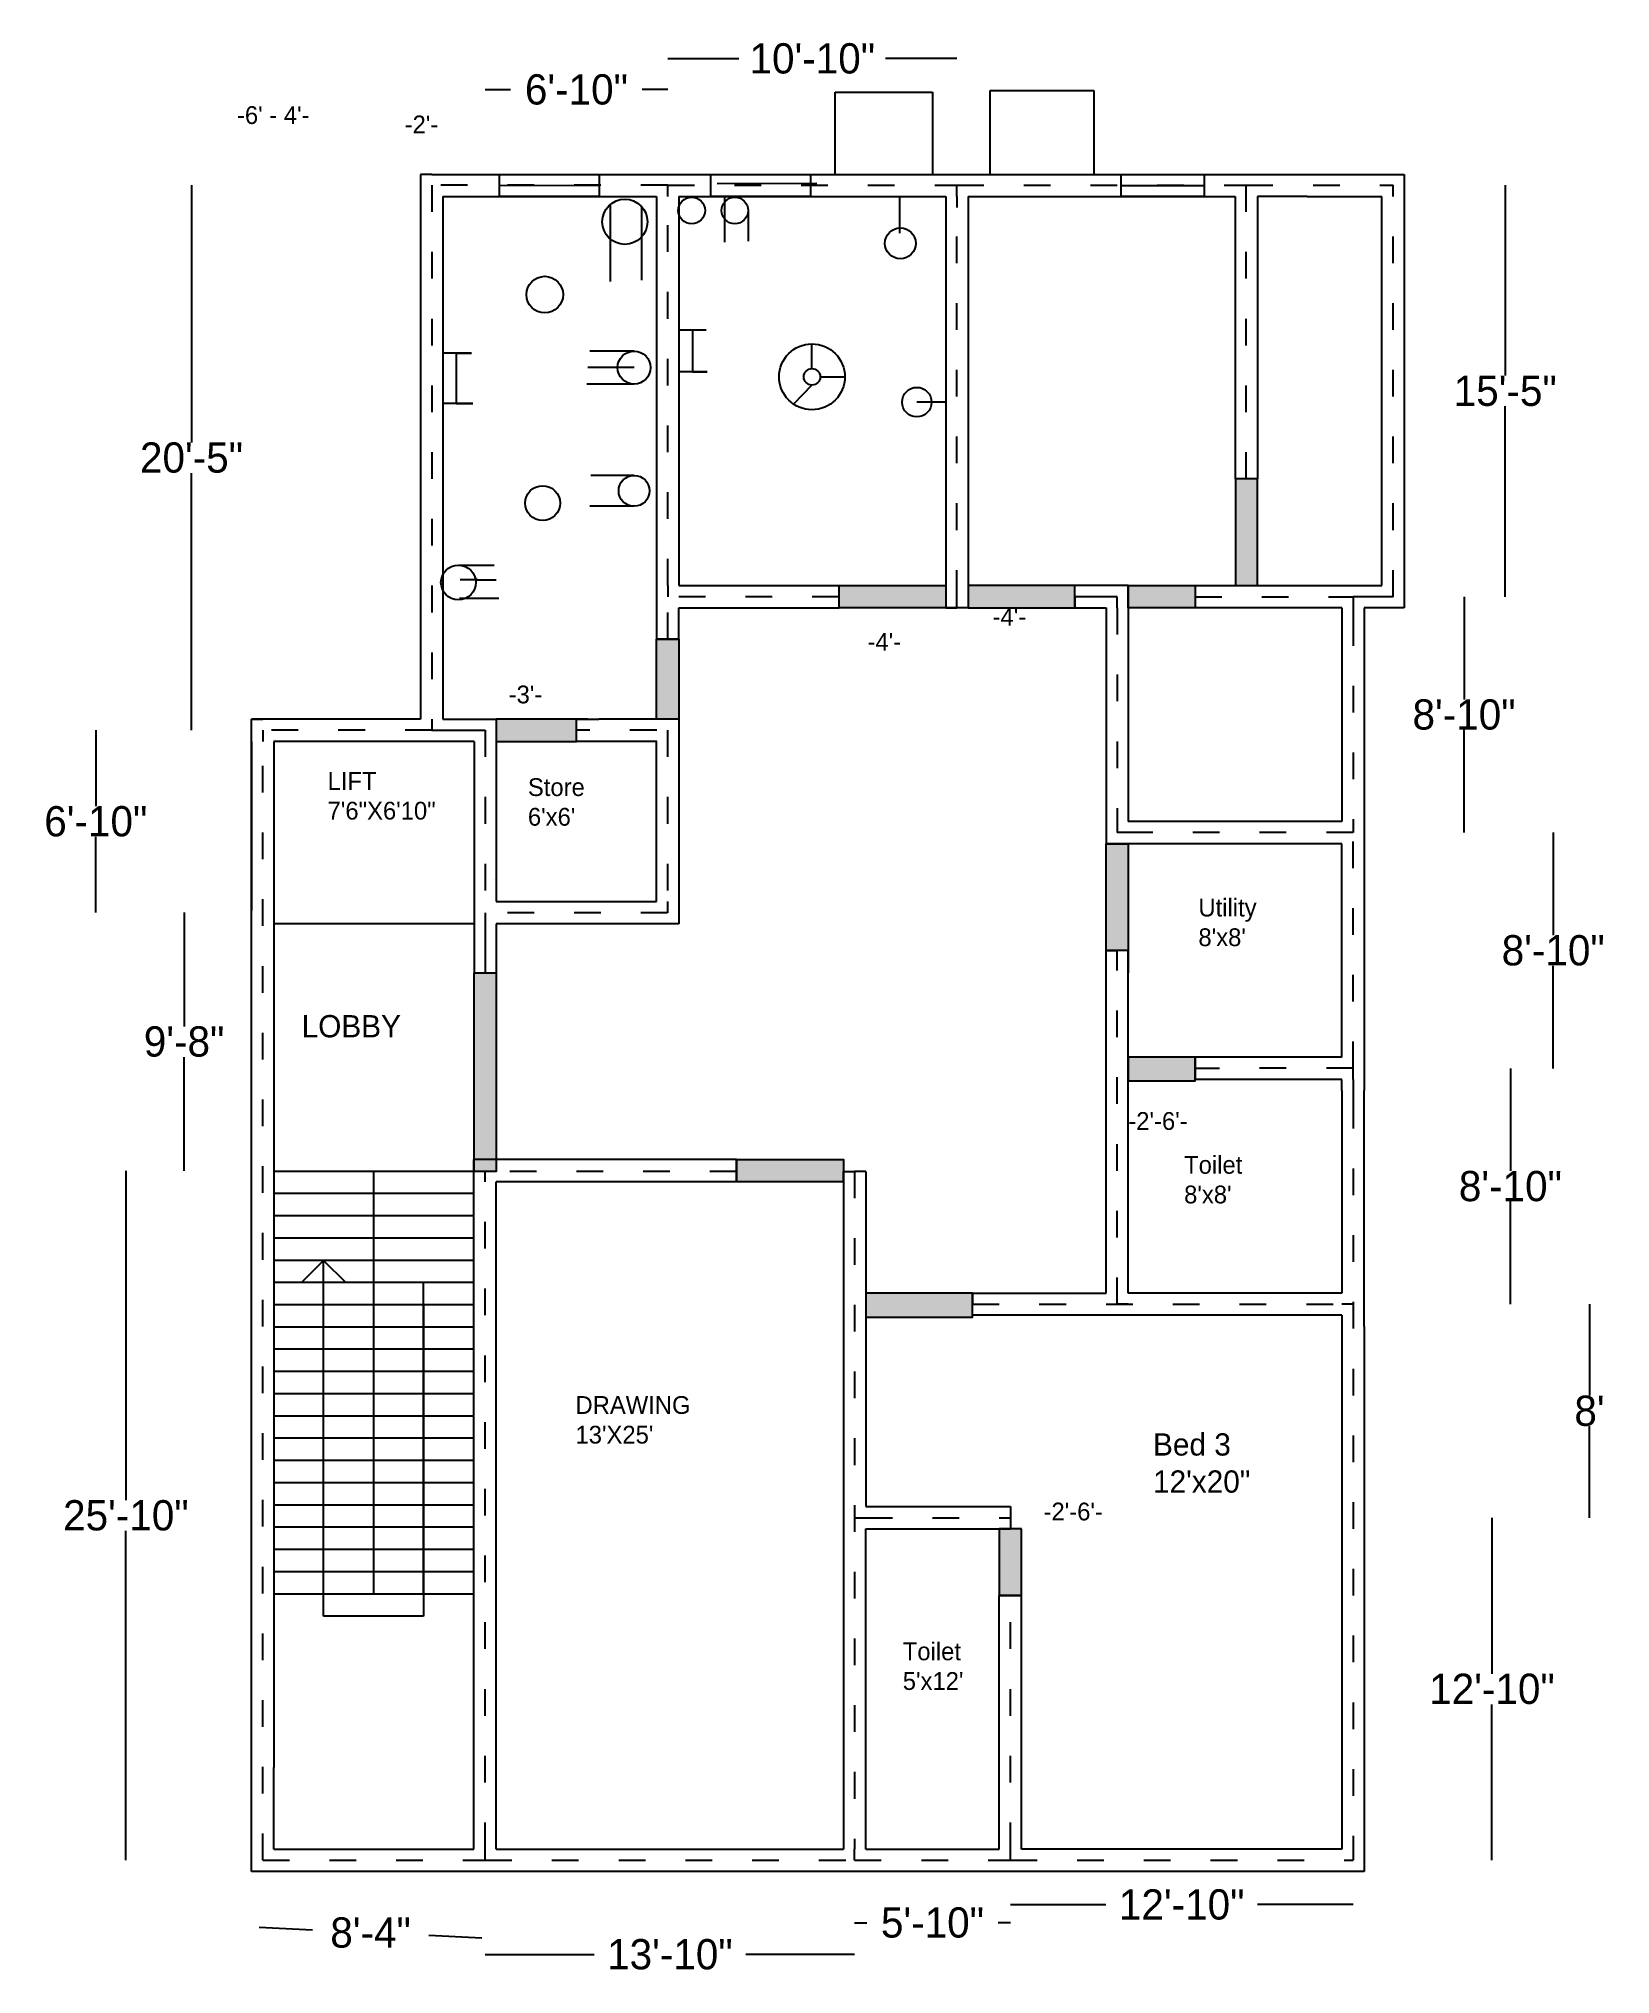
# Model space of a CAD drawing. Header units: inches. Extents: x 1523 to 2229, y -46 to 824.
import ezdxf

# ---------------------------------------------------------------- set-up
doc = ezdxf.new("R2010")
doc.units = ezdxf.units.IN
doc.header["$MEASUREMENT"] = 0
doc.linetypes.add('ACAD_ISO03W100', pattern=[30, 12, -18])
doc.dimstyles.new('Civil plan', dxfattribs={"dimtxt": 13.6, "dimasz": 0.18, "dimexe": 0.18, "dimexo": 0.0625, "dimgap": 0.09, "dimtad": 0, "dimtih": 1, "dimtoh": 1, "dimdec": 0, "dimzin": 0, "dimdsep": 46, "dimlunit": 3, "dimtxsty": 'Standard', "dimblk": 'NONE', "dimcen": 0.09, "dimse1": 1, "dimse2": 1, "dimadec": 0, "dimazin": 0, "dimtfac": 1, "dimtdec": 0, "dimtofl": 0, "dimtmove": 0, "dimatfit": 3, "dimfxl": 0, "dimtolj": 1, "dimtzin": 0, "dimarcsym": 0})

# ---------------------------------------------------------------- blocks, each defined once
blk = doc.blocks.new('*D2')
at = {"color": 0, "lineweight": -2}
for p, q in [((1591.57, 757.77), (1591.57, 642.16)), ((1591.57, 512.77), (1591.57, 628.38))]:
    blk.add_line(p, q, dxfattribs=at)
at = {"layer": 'Defpoints', "color": 0}
for p in [(1699.54, 757.77), (1591.57, 512.77), (1699.54, 512.77)]:
    blk.add_point(p, dxfattribs=at)
at = {"color": 0, "insert": (1591.57, 635.27), "char_height": 13.6, "attachment_point": 5}
blk.add_mtext('\\A1;20\'-5"', dxfattribs=at)
blk = doc.blocks.new('_None')
blk = doc.blocks.new('*D3')
at = {"color": 0, "lineweight": -2}
for p, q in [((1548.55, 512.77), (1548.55, 478.66)), ((1548.55, 430.77), (1548.55, 464.88))]:
    blk.add_line(p, q, dxfattribs=at)
at = {"layer": 'Defpoints', "color": 0}
for p in [(1623.54, 512.77), (1548.55, 430.77), (1623.54, 430.77)]:
    blk.add_point(p, dxfattribs=at)
at = {"color": 0, "insert": (1548.55, 471.77), "char_height": 13.6, "attachment_point": 5}
blk.add_mtext('\\A1;6\'-10"', dxfattribs=at)
blk = doc.blocks.new('*D4')
at = {"color": 0, "lineweight": -2}
for p, q in [((1562.07, 314.77), (1562.07, 166.66)), ((1562.07, 4.77), (1562.07, 152.88))]:
    blk.add_line(p, q, dxfattribs=at)
at = {"layer": 'Defpoints', "color": 0}
for p in [(1663.83, 314.77), (1562.07, 4.77), (1663.83, 4.77)]:
    blk.add_point(p, dxfattribs=at)
at = {"color": 0, "insert": (1562.07, 159.77), "char_height": 13.6, "attachment_point": 5}
blk.add_mtext('\\A1;25\'-10"', dxfattribs=at)
blk = doc.blocks.new('*D9')
at = {"color": 0, "lineweight": -2}
for p, q in [((2175.97, 158.77), (2175.97, 88.66)), ((2175.97, 4.77), (2175.97, 74.88))]:
    blk.add_line(p, q, dxfattribs=at)
at = {"layer": 'Defpoints', "color": 0}
for p in [(2113.54, 158.77), (2113.54, 4.77), (2175.97, 4.77)]:
    blk.add_point(p, dxfattribs=at)
at = {"color": 0, "insert": (2175.97, 81.77), "char_height": 13.6, "attachment_point": 5}
blk.add_mtext('\\A1;12\'-10"', dxfattribs=at)
blk = doc.blocks.new('*D11')
at = {"color": 0, "lineweight": -2}
for p, q in [((2219.78, 254.77), (2219.78, 213.66)), ((2219.78, 158.77), (2219.78, 199.88))]:
    blk.add_line(p, q, dxfattribs=at)
at = {"layer": 'Defpoints', "color": 0}
for p in [(2113.54, 254.77), (2219.78, 254.77), (2113.54, 158.77)]:
    blk.add_point(p, dxfattribs=at)
at = {"color": 0, "insert": (2219.78, 206.77), "char_height": 13.6, "attachment_point": 5}
blk.add_mtext("\\A1;8'", dxfattribs=at)
blk = doc.blocks.new('*D12')
at = {"color": 0, "lineweight": -2}
for p, q in [((1588.23, 430.77), (1588.23, 379.66)), ((1588.23, 314.77), (1588.23, 365.88))]:
    blk.add_line(p, q, dxfattribs=at)
at = {"layer": 'Defpoints', "color": 0}
for p in [(1588.23, 430.77), (1623.54, 430.77), (1623.54, 314.77)]:
    blk.add_point(p, dxfattribs=at)
at = {"color": 0, "insert": (1588.23, 372.77), "char_height": 13.6, "attachment_point": 5}
blk.add_mtext('\\A1;9\'-8"', dxfattribs=at)
blk = doc.blocks.new('*D13')
at = {"color": 0, "lineweight": -2}
for p, q in [((1622.04, -25.27), (1645.88, -26.46)), ((1722.04, -30.27), (1698.19, -29.08))]:
    blk.add_line(p, q, dxfattribs=at)
at = {"layer": 'Defpoints', "color": 0}
for p in [(1623.54, 4.77), (1723.54, -0.23), (1722.04, -30.27)]:
    blk.add_point(p, dxfattribs=at)
at = {"color": 0, "insert": (1672.04, -27.77), "char_height": 13.6, "attachment_point": 5}
blk.add_mtext('\\A1;8\'-4"', dxfattribs=at)
blk = doc.blocks.new('*D14')
at = {"color": 0, "lineweight": -2}
for p, q in [((1723.54, -37.54), (1772.45, -37.54)), ((1889.54, -37.54), (1840.63, -37.54))]:
    blk.add_line(p, q, dxfattribs=at)
at = {"layer": 'Defpoints', "color": 0}
for p in [(1723.54, 4.77), (1889.54, 4.77), (1889.54, -37.54)]:
    blk.add_point(p, dxfattribs=at)
at = {"color": 0, "insert": (1806.54, -37.54), "char_height": 13.6, "attachment_point": 5}
blk.add_mtext('\\A1;13\'-10"', dxfattribs=at)
blk = doc.blocks.new('*D15')
at = {"color": 0, "lineweight": -2}
for p, q in [((1889.54, -23.27), (1894.98, -23.27)), ((1959.54, -23.27), (1954.09, -23.27))]:
    blk.add_line(p, q, dxfattribs=at)
at = {"layer": 'Defpoints', "color": 0}
for p in [(1889.54, 4.77), (1959.54, 4.77), (1959.54, -23.27)]:
    blk.add_point(p, dxfattribs=at)
at = {"color": 0, "insert": (1924.54, -23.27), "char_height": 13.6, "attachment_point": 5}
blk.add_mtext('\\A1;5\'-10"', dxfattribs=at)
blk = doc.blocks.new('*D16')
at = {"color": 0, "lineweight": -2}
for p, q in [((1959.54, -15.16), (2002.45, -15.16)), ((2113.54, -15.16), (2070.63, -15.16))]:
    blk.add_line(p, q, dxfattribs=at)
at = {"layer": 'Defpoints', "color": 0}
for p in [(1959.54, 4.77), (2113.54, 4.77), (2113.54, -15.16)]:
    blk.add_point(p, dxfattribs=at)
at = {"color": 0, "insert": (2036.54, -15.16), "char_height": 13.6, "attachment_point": 5}
blk.add_mtext('\\A1;12\'-10"', dxfattribs=at)
blk = doc.blocks.new('*D17')
at = {"color": 0, "lineweight": -2}
for p, q in [((2163.41, 572.77), (2163.41, 526.66)), ((2163.41, 466.77), (2163.41, 512.88))]:
    blk.add_line(p, q, dxfattribs=at)
at = {"layer": 'Defpoints', "color": 0}
for p in [(2113.54, 572.77), (2163.41, 572.77), (2113.54, 466.77)]:
    blk.add_point(p, dxfattribs=at)
at = {"color": 0, "insert": (2163.41, 519.77), "char_height": 13.6, "attachment_point": 5}
blk.add_mtext('\\A1;8\'-10"', dxfattribs=at)
blk = doc.blocks.new('*D18')
at = {"color": 0, "lineweight": -2}
for p, q in [((2184.24, 360.77), (2184.24, 314.66)), ((2184.24, 254.77), (2184.24, 300.88))]:
    blk.add_line(p, q, dxfattribs=at)
at = {"layer": 'Defpoints', "color": 0}
for p in [(2118.54, 360.77), (2118.54, 254.77), (2184.24, 254.77)]:
    blk.add_point(p, dxfattribs=at)
at = {"color": 0, "insert": (2184.24, 307.77), "char_height": 13.6, "attachment_point": 5}
blk.add_mtext('\\A1;8\'-10"', dxfattribs=at)
blk = doc.blocks.new('*D19')
at = {"color": 0, "lineweight": -2}
for p, q in [((2203.48, 466.77), (2203.48, 420.66)), ((2203.48, 360.77), (2203.48, 406.88))]:
    blk.add_line(p, q, dxfattribs=at)
at = {"layer": 'Defpoints', "color": 0}
for p in [(2118.54, 466.77), (2203.48, 466.77), (2118.54, 360.77)]:
    blk.add_point(p, dxfattribs=at)
at = {"color": 0, "insert": (2203.48, 413.77), "char_height": 13.6, "attachment_point": 5}
blk.add_mtext('\\A1;8\'-10"', dxfattribs=at)
blk = doc.blocks.new('*D21')
at = {"color": 0, "lineweight": -2}
for p, q in [((1723.54, 800.75), (1734.98, 800.75)), ((1805.54, 800.75), (1794.09, 800.75))]:
    blk.add_line(p, q, dxfattribs=at)
at = {"layer": 'Defpoints', "color": 0}
for p in [(1805.54, 800.75), (1723.54, 762.66), (1805.54, 762.66)]:
    blk.add_point(p, dxfattribs=at)
at = {"color": 0, "insert": (1764.54, 800.75), "char_height": 13.6, "attachment_point": 5}
blk.add_mtext('\\A1;6\'-10"', dxfattribs=at)
blk = doc.blocks.new('*D22')
at = {"color": 0, "lineweight": -2}
for p, q in [((1805.54, 814.7), (1837.58, 814.7)), ((1935.54, 814.7), (1903.49, 814.7))]:
    blk.add_line(p, q, dxfattribs=at)
at = {"layer": 'Defpoints', "color": 0}
for p in [(1935.54, 814.7), (1805.54, 762.66), (1935.54, 762.66)]:
    blk.add_point(p, dxfattribs=at)
at = {"color": 0, "insert": (1870.54, 814.7), "char_height": 13.6, "attachment_point": 5}
blk.add_mtext('\\A1;10\'-10"', dxfattribs=at)
blk = doc.blocks.new('*D25')
at = {"color": 0, "lineweight": -2}
for p, q in [((2181.93, 757.77), (2181.93, 672.16)), ((2181.93, 572.77), (2181.93, 658.38))]:
    blk.add_line(p, q, dxfattribs=at)
at = {"layer": 'Defpoints', "color": 0}
for p in [(2136.54, 757.77), (2181.93, 757.77), (2136.54, 572.77)]:
    blk.add_point(p, dxfattribs=at)
at = {"color": 0, "insert": (2181.93, 665.27), "char_height": 13.6, "attachment_point": 5}
blk.add_mtext('\\A1;15\'-5"', dxfattribs=at)

msp = doc.modelspace()

# ---------------------------------------------------------------- hatches: boundary and pattern name
h = msp.add_hatch(color=256)
h.set_gradient(color1=(0, 0, 255), one_color=1, tint=1)
h.paths.add_polyline_path([(2070.54, 625.77), (2060.76, 625.77), (2060.76, 577.77), (2070.54, 577.77)])
h = msp.add_hatch(color=256)
h.set_gradient(color1=(0, 0, 255), one_color=1, tint=1)
h.paths.add_polyline_path([(1882.54, 577.77), (1930.54, 577.77), (1930.54, 567.77), (1882.54, 567.77)])
h = msp.add_hatch(color=256)
h.set_gradient(color1=(0, 0, 255), one_color=1, tint=1)
h.paths.add_polyline_path([(1988.54, 577.77), (1940.54, 577.77), (1940.54, 567.77), (1988.54, 567.77)])
h = msp.add_hatch(color=256)
h.set_gradient(color1=(0, 0, 255), one_color=1, tint=1)
h.paths.add_polyline_path([(2012.54, 577.77), (2042.54, 577.77), (2042.54, 567.77), (2012.54, 567.77)])
h = msp.add_hatch(color=256)
h.set_gradient(color1=(0, 0, 255), one_color=1, tint=1)
h.paths.add_polyline_path([(1800.54, 553.77), (1810.52, 553.77), (1810.52, 517.76), (1800.54, 517.76)])
h = msp.add_hatch(color=256)
h.set_gradient(color1=(0, 0, 255), one_color=1, tint=1)
h.paths.add_polyline_path([(1764.6, 517.75), (1728.52, 517.75), (1728.52, 507.76), (1764.6, 507.76)])
h = msp.add_hatch(color=256)
h.set_gradient(color1=(0, 0, 255), one_color=1, tint=1)
h.paths.add_polyline_path([(2002.54, 461.77), (2012.54, 461.77), (2012.54, 413.77), (2002.54, 413.77)])
h = msp.add_hatch(color=256)
h.set_gradient(color1=(0, 0, 255), one_color=1, tint=1)
h.paths.add_polyline_path([(1718.52, 403.76), (1728.54, 403.76), (1728.54, 314.47), (1718.52, 314.47)])
h = msp.add_hatch(color=256)
h.set_gradient(color1=(0, 0, 255), one_color=1, tint=1)
h.paths.add_polyline_path([(2042.54, 365.77), (2012.54, 365.77), (2012.54, 355.16), (2042.54, 355.16)])
h = msp.add_hatch(color=256)
h.set_gradient(color1=(0, 0, 255), one_color=1, tint=1)
h.paths.add_polyline_path([(1836.54, 319.77), (1884.54, 319.77), (1884.54, 309.77), (1836.54, 309.77)])
h = msp.add_hatch(color=256)
h.set_gradient(color1=(0, 0, 255), one_color=1, tint=1)
h.paths.add_polyline_path([(1942.54, 259.77), (1894.54, 259.77), (1894.54, 248.97), (1942.54, 248.97)])
h = msp.add_hatch(color=256)
h.set_gradient(color1=(0, 0, 255), one_color=1, tint=1)
h.paths.add_polyline_path([(1964.54, 153.77), (1954.54, 153.77), (1954.54, 123.77), (1964.54, 123.77)])

# ---------------------------------------------------------------- linework, layer by layer
for p, q in [((1880.79, 762.66), (1880.79, 799.66)), ((1880.79, 799.66), (1924.57, 799.66)), ((1924.57, 799.66), (1924.57, 762.66)), ((1950.41, 762.66), (1950.41, 800.38)), ((1950.41, 800.38), (1997.06, 800.38)), ((1997.06, 800.38), (1997.06, 762.66)), ((1699.54, 762.66), (1694.54, 762.66)), ((1694.54, 762.66), (1694.54, 517.77)), ((1699.54, 762.66), (2131.54, 762.66)), ((1805.54, 752.77), (1805.54, 757.77)), ((1805.54, 757.77), (1805.54, 757.77)), ((1935.54, 752.77), (1935.54, 757.77)), ((2065.54, 752.77), (2065.54, 757.77)), ((2131.54, 762.66), (2136.54, 762.66)), ((2131.54, 752.77), (2131.54, 757.77)), ((2136.54, 762.66), (2136.54, 572.77)), ((1704.54, 748.4), (1704.52, 517.76)), ((1704.54, 752.77), (1704.54, 748.4)), ((1704.54, 752.77), (1800.54, 752.77)), ((1779.74, 749.1), (1779.74, 714.56)), ((1800.54, 752.77), (1800.54, 752.77)), ((1800.54, 752.77), (1800.54, 553.77)), ((1810.54, 752.77), (1810.54, 632.77)), ((1810.54, 752.77), (1810.54, 577.77)), ((1810.54, 752.77), (1930.54, 752.77)), ((1831.11, 752.77), (1831.11, 732.1)), ((1909.65, 752.86), (1909.65, 736.25)), ((1930.54, 752.77), (1930.54, 567.77)), ((1935.54, 752.77), (1935.54, 747.77)), ((1940.54, 752.77), (1940.54, 567.77)), ((1940.54, 752.77), (2060.54, 752.77)), ((2060.54, 752.77), (2060.54, 625.77)), ((2070.54, 752.77), (2070.54, 625.77)), ((2092.94, 752.77), (2070.54, 752.77)), ((2092.94, 752.77), (2126.54, 752.77)), ((2126.54, 577.77), (2126.54, 752.77)), ((1793.71, 748.28), (1793.71, 715.02)), ((1841.73, 746.41), (1841.73, 732.56)), ((1810.54, 692.77), (1822.79, 692.77)), ((1816.66, 692.77), (1816.66, 673.94)), ((1717.45, 682.25), (1704.53, 682.25)), ((1710.52, 682.25), (1710.52, 659.63)), ((1710.52, 682.25), (1717.45, 682.25)), ((1790.45, 683.17), (1770.58, 683.17)), ((1870.38, 675.32), (1870.38, 686.42)), ((1790.45, 675.79), (1769.66, 675.79)), ((1823.25, 673.94), (1810.54, 673.94)), ((1816.66, 673.94), (1823.25, 673.94)), ((1874.07, 671.63), (1885.16, 671.63)), ((1790.45, 668.4), (1769.2, 668.4)), ((1870.38, 667.94), (1862.07, 659.4)), ((1717.91, 659.63), (1704.53, 659.63)), ((1710.52, 659.63), (1717.91, 659.63)), ((1930.54, 660.27), (1917.51, 660.27)), ((1790.45, 627.33), (1771.05, 627.33)), ((2060.54, 625.77), (2060.54, 625.77)), ((2065.54, 625.77), (2060.54, 625.77)), ((2070.54, 625.77), (2065.54, 625.77)), ((1790.45, 613.47), (1770.58, 613.47)), ((1711.5, 587.04), (1727.58, 587.04)), ((1720.16, 580.44), (1712.33, 580.44)), ((1719.75, 580.44), (1728.41, 580.44)), ((1805.54, 577.77), (1805.54, 572.77)), ((1810.54, 577.77), (1810.54, 577.77)), ((1810.54, 577.77), (1882.54, 577.77)), ((1882.54, 577.77), (1882.54, 577.77)), ((1882.54, 567.77), (1882.54, 577.77)), ((1988.54, 577.77), (1988.54, 577.77)), ((2012.54, 577.77), (1988.54, 577.77)), ((1988.54, 572.77), (1988.54, 577.77)), ((2012.54, 577.77), (2012.54, 471.77)), ((2042.54, 577.77), (2042.54, 567.77)), ((2042.54, 577.77), (2108.54, 577.77)), ((2108.54, 577.77), (2126.54, 577.77)), ((1711.92, 572.19), (1729.65, 572.19)), ((1800.54, 566.77), (1800.54, 566.77)), ((1810.6, 553.77), (1810.6, 567.77)), ((1810.6, 567.77), (1882.54, 567.77)), ((1940.54, 567.77), (1930.54, 567.77)), ((1930.54, 567.77), (1935.54, 567.77)), ((1935.54, 567.77), (1935.54, 572.77)), ((2007.54, 572.77), (1988.54, 572.77)), ((1988.54, 572.77), (1988.54, 567.77)), ((1988.54, 567.77), (1988.54, 572.77)), ((1988.54, 567.77), (2002.54, 567.77)), ((2002.54, 567.77), (2002.54, 461.77)), ((2007.54, 567.77), (2007.54, 572.77)), ((2012.54, 567.77), (2012.54, 567.77)), ((2108.54, 567.77), (2042.54, 567.77)), ((2042.54, 567.77), (2042.54, 567.77)), ((2108.54, 567.77), (2094.35, 567.77)), ((2108.54, 567.77), (2108.54, 471.77)), ((2131.54, 572.77), (2113.54, 572.77)), ((2113.54, 572.77), (2113.54, 562.77)), ((2136.54, 567.77), (2118.54, 567.77)), ((2118.54, 567.77), (2118.54, 562.77)), ((2136.54, 572.77), (2136.54, 567.77)), ((2118.54, 562.77), (2118.54, 350.77)), ((1800.54, 553.77), (1800.54, 553.77)), ((1805.54, 553.77), (1800.54, 553.77)), ((1800.54, 553.77), (1805.54, 553.77)), ((1810.6, 553.77), (1805.54, 553.77)), ((1618.54, 512.77), (1618.54, 517.77)), ((1694.54, 517.77), (1618.54, 517.77)), ((1618.57, 517.72), (1618.57, 517.72)), ((1618.57, 517.72), (1623.57, 517.72)), ((1659.57, 517.72), (1623.57, 517.72)), ((1704.52, 517.76), (1728.52, 517.76)), ((1728.52, 517.76), (1728.52, 507.76)), ((1764.6, 517.75), (1769.6, 517.75)), ((1769.6, 517.75), (1764.6, 517.75)), ((1764.6, 512.75), (1764.6, 517.75)), ((1769.6, 517.75), (1769.6, 517.75)), ((1769.6, 517.75), (1774.6, 517.75)), ((1810.6, 517.75), (1774.6, 517.75)), ((1800.54, 517.77), (1800.54, 517.77)), ((1810.52, 517.76), (1810.52, 430.76)), ((1618.54, 512.77), (1618.54, 512.77)), ((1618.54, 507.77), (1618.54, 512.77)), ((1618.54, 507.77), (1618.54, 431.77)), ((1618.54, -0.23), (1618.54, 507.77)), ((1623.54, 512.77), (1623.54, 507.77)), ((1623.54, 507.77), (1623.54, 507.77)), ((1628.54, 508.77), (1628.54, 508.77)), ((1704.54, 507.77), (1628.54, 507.77)), ((1628.54, 507.77), (1628.54, 502.77)), ((1699.54, 512.77), (1723.52, 512.76)), ((1718.52, 507.76), (1704.54, 507.77)), ((1718.52, 512.76), (1718.52, 512.76)), ((1718.52, 507.76), (1718.52, 425.76)), ((1718.52, 507.76), (1718.52, 425.76)), ((1723.52, 512.76), (1723.52, 512.76)), ((1728.52, 507.76), (1728.52, 435.76)), ((1764.6, 507.75), (1764.6, 512.75)), ((1800.6, 507.75), (1764.6, 507.75)), ((1800.52, 435.76), (1800.52, 507.76)), ((1628.54, 502.77), (1628.54, 425.77)), ((2108.54, 471.77), (2012.54, 471.77)), ((2113.54, 471.77), (2113.54, 466.77)), ((2007.54, 461.77), (2002.54, 461.77)), ((2012.54, 466.77), (2007.54, 466.77)), ((2108.54, 461.77), (2007.54, 461.77)), ((2108.54, 365.77), (2108.54, 461.77)), ((2118.54, 466.77), (2118.54, 461.77)), ((1723.52, 445.76), (1723.52, 440.76)), ((1727.09, 445.7), (1727.09, 445.7)), ((1728.52, 445.76), (1728.52, 445.76)), ((1618.54, 431.77), (1618.54, 436.77)), ((1728.52, 435.76), (1800.52, 435.76)), ((1805.52, 435.76), (1805.52, 430.76)), ((1623.54, 430.77), (1623.54, 430.77)), ((1718.52, 430.76), (1718.52, 403.76)), ((1723.52, 430.76), (1723.52, 403.76)), ((1810.52, 430.76), (1810.52, 425.76)), ((1628.54, 425.77), (1628.54, 46.54)), ((1718.52, 425.76), (1628.54, 425.77)), ((1628.54, 420.77), (1628.54, 420.77)), ((1628.54, 420.77), (1628.54, 420.77)), ((1718.52, 417.76), (1718.52, 417.76)), ((1810.52, 425.76), (1728.52, 425.76)), ((1728.52, 425.76), (1728.52, 403.76)), ((2002.54, 413.77), (2002.54, 413.77)), ((2002.54, 403.77), (2002.54, 413.77)), ((2002.54, 413.77), (2007.54, 413.77)), ((2012.54, 413.77), (2007.54, 413.77)), ((2012.54, 403.77), (2012.54, 413.77)), ((2012.54, 413.77), (2012.54, 403.77)), ((1718.52, 403.76), (1723.52, 403.76)), ((1723.52, 403.76), (1728.52, 403.76)), ((2002.54, 259.77), (2002.54, 403.77)), ((2012.54, 259.77), (2012.54, 403.77)), ((2012.54, 403.77), (2012.54, 403.77)), ((2108.54, 365.77), (2042.54, 365.77)), ((2042.54, 365.77), (2042.54, 360.77)), ((2042.54, 360.77), (2042.54, 355.77)), ((2113.54, 355.81), (2113.54, 360.81)), ((2108.54, 355.77), (2042.54, 355.77)), ((2042.54, 355.77), (2042.54, 355.77)), ((2108.54, 350.77), (2108.54, 355.77)), ((2108.54, 350.77), (2108.54, 350.77)), ((2108.54, 350.77), (2108.54, 350.77)), ((2108.54, 350.77), (2108.54, 340.77)), ((2113.54, 355.81), (2113.54, 345.77)), ((2118.54, 244.77), (2118.54, 350.77)), ((2108.54, 340.77), (2108.54, 259.77)), ((1718.37, 314.47), (1628.37, 314.47)), ((1718.37, 314.47), (1668.37, 314.47)), ((1718.37, 314.47), (1673.37, 314.47)), ((1673.37, 314.47), (1673.37, 124.47)), ((1718.37, 9.77), (1718.37, 319.77)), ((1836.54, 319.77), (1718.37, 319.77)), ((1836.54, 319.77), (1836.54, 314.47)), ((1836.54, 314.47), (1836.54, 309.77)), ((1884.54, 309.77), (1884.54, 314.47)), ((1884.54, 314.47), (1889.54, 314.47)), ((1894.54, 314.47), (1889.54, 314.47)), ((1894.54, 314.47), (1894.54, 163.77)), ((1728.54, 9.77), (1728.54, 309.77)), ((1728.54, 309.77), (1728.54, 309.77)), ((1836.54, 309.77), (1728.54, 309.77)), ((1836.54, 309.77), (1836.54, 309.77)), ((1884.54, 309.77), (1884.54, 309.77)), ((1884.54, 309.77), (1884.54, 309.77)), ((1884.54, 309.77), (1884.54, 9.77)), ((1718.37, 304.47), (1628.37, 304.47)), ((1718.37, 294.47), (1628.37, 294.47)), ((1718.37, 284.47), (1628.37, 284.47)), ((1718.37, 274.47), (1628.37, 274.47)), ((1650.87, 274.47), (1640.92, 264.47)), ((1650.87, 114.47), (1650.87, 274.47)), ((1650.87, 274.47), (1660.87, 264.47)), ((1718.37, 264.47), (1628.37, 264.47)), ((1695.87, 254.47), (1695.87, 264.47)), ((1718.37, 254.47), (1628.37, 254.47)), ((1695.87, 124.47), (1695.87, 254.47)), ((1695.87, 254.47), (1695.87, 244.47)), ((1942.54, 259.77), (1942.54, 254.77)), ((1942.54, 259.77), (2002.54, 259.77)), ((1942.54, 254.77), (1942.54, 254.77)), ((1942.54, 249.77), (1942.54, 254.77)), ((2012.54, 254.77), (2007.54, 254.77)), ((2108.54, 259.77), (2012.54, 259.77)), ((2012.54, 259.77), (2012.54, 259.77)), ((2113.54, 254.77), (2108.54, 254.77)), ((1718.37, 244.47), (1628.37, 244.47)), ((1695.87, 244.47), (1695.87, 234.47)), ((2108.54, 249.77), (1942.54, 249.77)), ((2108.54, 249.77), (2108.54, 9.77)), ((2108.54, 244.77), (2108.54, 244.77)), ((2118.54, 244.77), (2118.54, 4.77)), ((1718.37, 234.47), (1628.37, 234.47)), ((1695.87, 234.47), (1695.87, 124.47)), ((2108.54, 234.77), (2108.54, 234.77)), ((2108.54, 229.77), (2108.54, 229.77)), ((1718.37, 224.47), (1628.37, 224.47)), ((1718.37, 214.47), (1628.37, 214.47)), ((1718.37, 204.47), (1628.37, 204.47)), ((1718.37, 194.47), (1628.37, 194.47)), ((1718.37, 184.47), (1628.37, 184.47)), ((1718.37, 174.47), (1628.37, 174.47)), ((1718.37, 164.47), (1628.37, 164.47)), ((1889.54, 158.77), (1894.54, 158.77)), ((1894.54, 163.77), (1959.54, 163.77)), ((1894.54, 158.77), (1894.54, 158.77)), ((1959.54, 163.77), (1959.54, 158.77)), ((1959.54, 158.77), (1959.54, 153.77)), ((1718.37, 154.47), (1628.37, 154.47)), ((1894.54, 9.77), (1894.54, 153.77)), ((1894.54, 153.77), (1894.54, 153.77)), ((1894.54, 9.77), (1894.54, 153.77)), ((1894.54, 153.77), (1894.54, 153.77)), ((1894.54, 153.77), (1954.54, 153.77)), ((1954.54, 153.77), (1959.54, 153.77)), ((1959.54, 153.77), (1959.54, 153.77)), ((1718.37, 144.47), (1628.37, 144.47)), ((1718.37, 134.47), (1628.37, 134.47)), ((1718.37, 124.47), (1628.37, 124.47)), ((1718.37, 124.47), (1668.37, 124.47)), ((1673.37, 124.47), (1673.37, 124.47)), ((1695.87, 124.47), (1695.87, 114.47)), ((1954.54, 9.77), (1954.54, 123.77)), ((1954.54, 123.77), (1954.54, 123.77)), ((1959.54, 123.77), (1954.54, 123.77)), ((1954.54, 123.77), (1959.54, 123.77)), ((1964.54, 123.77), (1959.54, 123.77)), ((1964.54, 9.77), (1964.54, 123.77)), ((1673.37, 114.47), (1650.87, 114.47)), ((1695.87, 114.47), (1673.37, 114.47)), ((2108.54, 92.25), (2108.54, 92.25)), ((1628.54, 9.77), (1628.54, 46.54)), ((1628.54, 9.77), (1718.37, 9.77)), ((1723.54, 4.77), (1723.54, 9.77)), ((1728.54, 9.77), (1884.54, 9.77)), ((1884.54, 9.77), (1884.54, 9.77)), ((1884.54, 9.77), (1884.54, 9.77)), ((1889.54, 4.77), (1889.54, 9.77)), ((1894.54, 9.77), (1954.54, 9.77)), ((1959.54, 4.77), (1959.54, 9.77)), ((2108.54, 9.77), (1964.54, 9.77)), ((2118.54, 4.77), (2118.54, -0.23)), ((1623.54, -0.23), (1618.54, -0.23)), ((1628.54, -0.23), (1623.54, -0.23)), ((1623.54, -0.23), (1623.54, -0.23)), ((2118.54, -0.23), (1628.54, -0.23)), ((1723.54, -0.23), (1723.54, -0.23))]:
    msp.add_line(p, q)
at = {"linetype": 'ACAD_ISO03W100'}
for p, q in [((1699.54, 757.77), (1699.54, 512.77)), ((1805.54, 757.77), (1699.54, 757.77)), ((1805.54, 757.77), (1935.54, 757.77)), ((1935.54, 757.77), (2065.54, 757.77)), ((2065.54, 757.77), (2131.54, 757.77)), ((1805.54, 577.77), (1805.54, 752.77)), ((1935.54, 572.77), (1935.54, 752.77)), ((2065.54, 625.77), (2065.54, 752.77)), ((2131.54, 572.77), (2131.54, 752.77)), ((1882.54, 572.77), (1805.54, 572.77)), ((1805.54, 553.77), (1805.54, 572.77)), ((2007.54, 567.77), (2007.54, 466.77)), ((2042.54, 572.77), (2113.54, 572.77)), ((2113.54, 562.77), (2113.54, 471.77)), ((1699.54, 512.77), (1623.54, 512.77)), ((1623.54, 4.77), (1623.54, 507.77)), ((1723.52, 512.76), (1723.52, 430.76)), ((1800.6, 512.75), (1764.6, 512.75)), ((1805.52, 512.76), (1805.52, 435.76)), ((2113.54, 466.77), (2012.54, 466.77)), ((2113.54, 360.81), (2113.54, 466.77)), ((1805.52, 430.76), (1723.52, 430.76)), ((2007.54, 254.77), (2007.54, 413.77)), ((2113.54, 360.81), (2042.54, 360.77)), ((2113.54, 345.77), (2113.54, 4.77)), ((1723.54, 9.77), (1723.54, 314.47)), ((1836.54, 314.47), (1723.54, 314.47)), ((1889.54, 314.47), (1889.54, 9.77)), ((1942.54, 254.77), (2108.54, 254.77)), ((1894.54, 158.77), (1959.54, 158.77)), ((1959.54, 9.77), (1959.54, 123.77)), ((1623.54, 4.77), (1723.54, 4.77)), ((1723.54, 4.77), (1889.54, 4.77)), ((1889.54, 4.77), (1959.54, 4.77)), ((1959.54, 4.77), (2113.54, 4.77))]:
    msp.add_line(p, q, dxfattribs=at)
at = {"color": 5}
for p, q in [((1729.93, 757.71), (1774.74, 757.77)), ((1872.58, 758.48), (1827.76, 758.43))]:
    msp.add_line(p, q, dxfattribs=at)
at = {"color": 1}
msp.add_line((2009.26, 757.71), (2046.58, 757.71), dxfattribs=at)
at = {"color": 5}
for points in [[(1729.93, 762.66), (1774.74, 762.66), (1774.74, 752.77), (1729.93, 752.77)], [(1824.89, 762.66), (1869.71, 762.66), (1869.71, 752.77), (1824.89, 752.77)]]:
    msp.add_lwpolyline(points, close=True, dxfattribs=at)
at = {"color": 1}
msp.add_lwpolyline([(2009.26, 762.66), (2046.58, 762.66), (2046.58, 752.77), (2009.26, 752.77)], close=True, dxfattribs=at)
for points in [[(2070.54, 625.77), (2060.76, 625.77), (2060.76, 577.77), (2070.54, 577.77)], [(1988.54, 577.77), (1940.54, 577.77), (1940.54, 567.77), (1988.54, 567.77)], [(2012.54, 577.77), (2042.54, 577.77), (2042.54, 567.77), (2012.54, 567.77)], [(1800.54, 553.77), (1810.52, 553.77), (1810.52, 517.76), (1800.54, 517.76)], [(1764.6, 517.75), (1728.52, 517.75), (1728.52, 507.76), (1764.6, 507.76)], [(2002.54, 461.77), (2012.54, 461.77), (2012.54, 413.77), (2002.54, 413.77)], [(1718.52, 403.76), (1728.54, 403.76), (1728.54, 314.47), (1718.52, 314.47)], [(2042.54, 365.77), (2012.54, 365.77), (2012.54, 355.16), (2042.54, 355.16)], [(1836.54, 319.77), (1884.54, 319.77), (1884.54, 309.77), (1836.54, 309.77)], [(1942.54, 259.77), (1894.54, 259.77), (1894.54, 248.97), (1942.54, 248.97)], [(1964.54, 153.77), (1954.54, 153.77), (1954.54, 123.77), (1964.54, 123.77)]]:
    msp.add_lwpolyline(points, close=True)
at = {"color": 0}
msp.add_lwpolyline([(1882.54, 577.77), (1930.54, 577.77), (1930.54, 567.77), (1882.54, 567.77)], close=True, dxfattribs=at)
for centre, radius in [((1786.29, 741.33), 10.16), ((1816.32, 746.41), 6.01), ((1835.73, 746.41), 6), ((1910.11, 731.64), 6.93), ((1750.28, 708.58), 8.24), ((1790.45, 675.79), 7.39), ((1870.38, 671.63), 14.78), ((1870.38, 671.63), 3.69), ((1917.51, 660.27), 6.64), ((1790.45, 620.4), 6.93), ((1749.33, 614.86), 7.85), ((1711.5, 579.2), 7.83)]:
    msp.add_circle(centre, radius)

# ---------------------------------------------------------------- texts
at = {"attachment_point": 1}
for s, insert, char_height, width in [("-6' - 4'-", (1611.99, 793.3), 8, 72.6659), ("-2'-", (1687.34, 789.1), 8, 42.1338), ("-4'-", (1951.56, 567.77), 8, 42.0718), ("-4'-", (1895.34, 556.53), 8, 33.9887), ("-3'-", (1734.08, 532.86), 8, 30.5229), ('LIFT\\P7\'6"X6\'10"', (1652.71, 493.95), 8, 43.1749), ("Store\\P6'x6'", (1742.73, 491.2), 8, 44.0935), ("Utility\\P8'x8'", (2044.04, 437.05), 8, 44.0935), ('LOBBY', (1641.06, 384.73), 10, 75.9827), ("-2'-6'-", (2012.54, 341.11), 8, 30), ("Toilet\\P8'x8'", (2037.61, 321.41), 8, 54.1983), ("DRAWING\\P13'X25'", (1764.11, 213.44), 8, 102.503), ('Bed 3\\P12\'x20"', (2023.65, 196.71), 10, 77.0633), ("-2'-6'-", (1974.44, 165.56), 8, 18.6369), ("Toilet\\P5'x12'", (1911.18, 102.7), 8, 53.3593)]:
    msp.add_mtext(s, dxfattribs=dict(at, insert=insert, char_height=char_height, width=width))

# ---------------------------------------------------------------- dimensions: what is measured, and where the dimension line sits
for p1, p2, distance, picture, middle in [((1805.54, 762.66), (1935.54, 762.66), 52.04, '*D22', (1870.54, 814.7)), ((1723.54, 762.66), (1805.54, 762.66), 38.08, '*D21', (1764.54, 800.75)), ((1699.54, 757.77), (1699.54, 512.77), -107.97, '*D2', (1591.57, 635.27)), ((2136.54, 572.77), (2136.54, 757.77), -45.4, '*D25', (2181.93, 665.27)), ((2113.54, 466.77), (2113.54, 572.77), -49.88, '*D17', (2163.41, 519.77)), ((1623.54, 512.77), (1623.54, 430.77), -74.99, '*D3', (1548.55, 471.77)), ((2118.54, 360.77), (2118.54, 466.77), -84.94, '*D19', (2203.48, 413.77)), ((1623.54, 314.77), (1623.54, 430.77), 35.31, '*D12', (1588.23, 372.77)), ((2118.54, 360.77), (2118.54, 254.77), 65.71, '*D18', (2184.24, 307.77)), ((1663.83, 314.77), (1663.83, 4.77), -101.77, '*D4', (1562.07, 159.77)), ((2113.54, 158.77), (2113.54, 254.77), -106.25, '*D11', (2219.78, 206.77)), ((2113.54, 158.77), (2113.54, 4.77), 62.43, '*D9', (2175.97, 81.77)), ((1623.54, 4.77), (1723.54, -0.23), -30.07, '*D13', (1672.04, -27.77)), ((1723.54, 4.77), (1889.54, 4.77), -42.31, '*D14', (1806.54, -37.54)), ((1889.54, 4.77), (1959.54, 4.77), -28.04, '*D15', (1924.54, -23.27)), ((1959.54, 4.77), (2113.54, 4.77), -19.93, '*D16', (2036.54, -15.16))]:
    dim = msp.add_aligned_dim(p1=p1, p2=p2, distance=distance, dimstyle='Civil plan')
    dim.commit()
    dim.dimension.update_dxf_attribs({"geometry": picture, "text_midpoint": middle})

doc.saveas('drawing.dxf')
